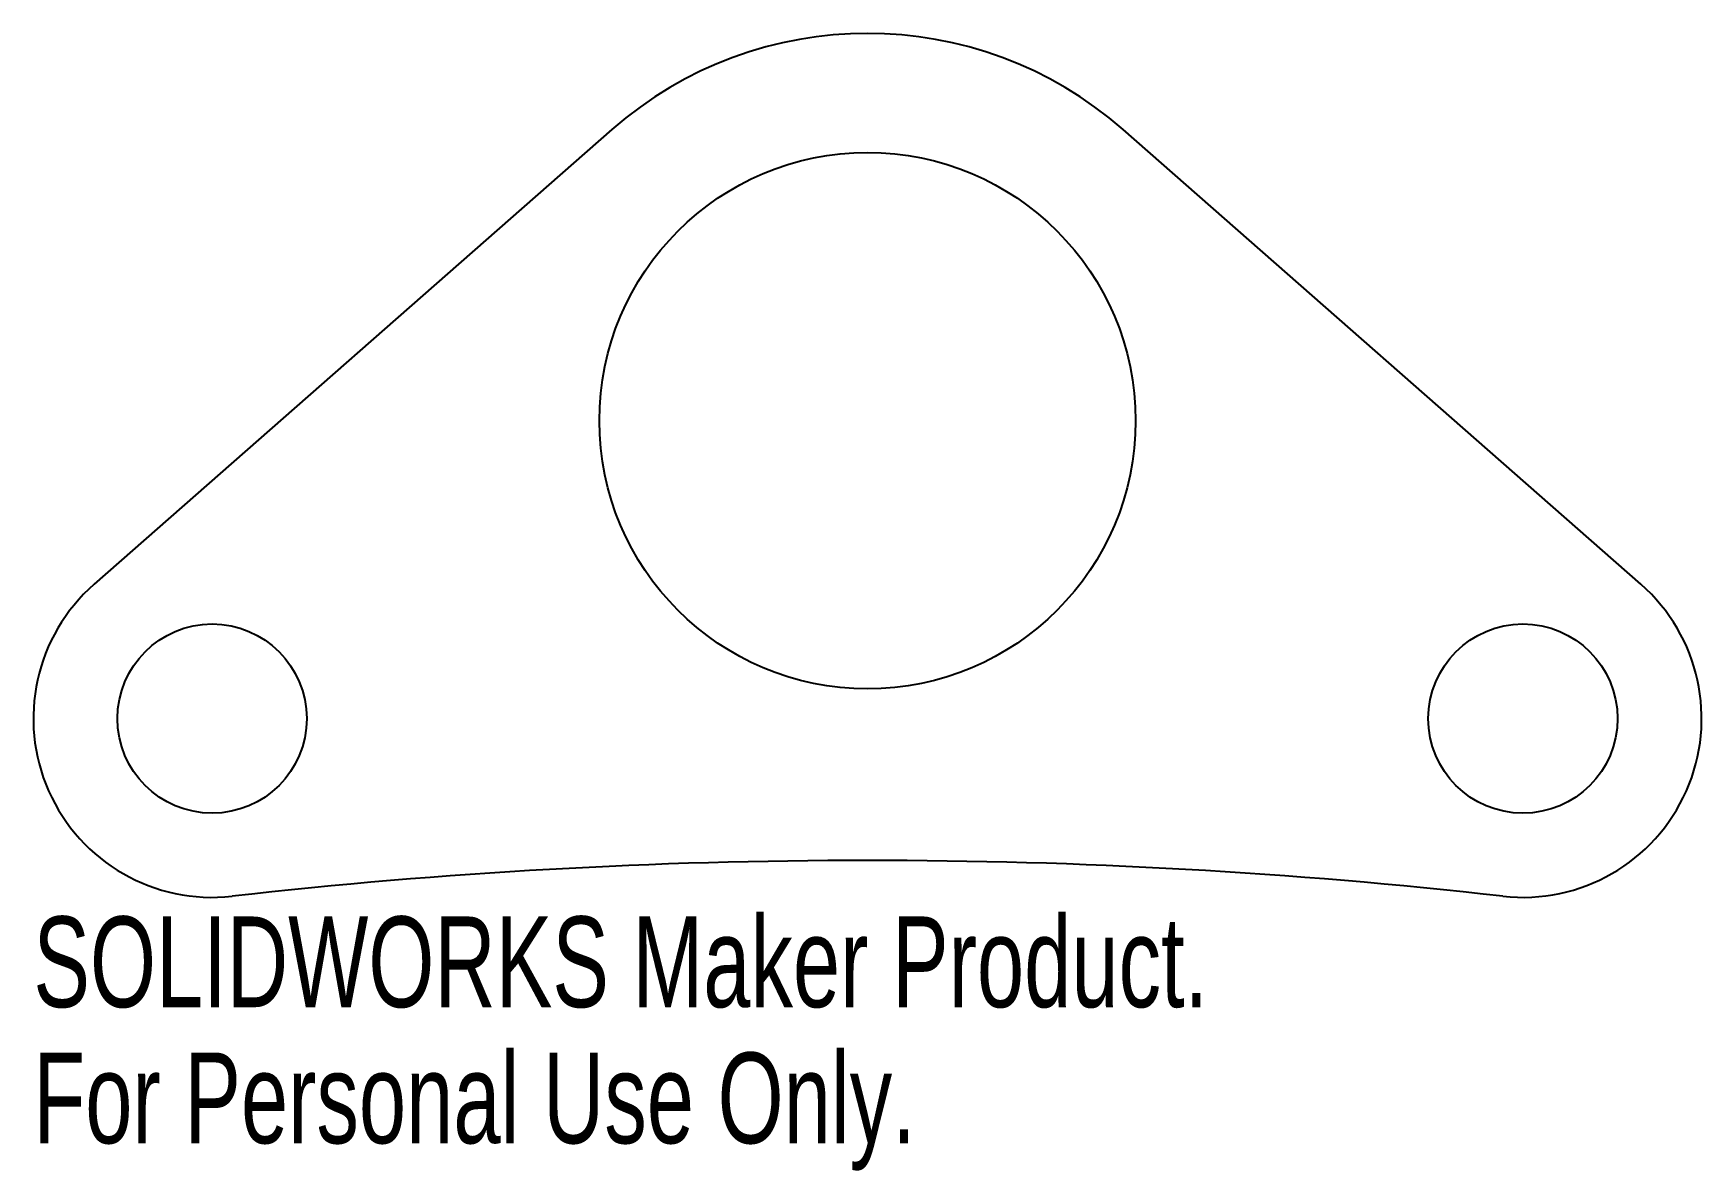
# Model space of a CAD drawing. Header units: inches. Extents: x -1.75 to 1.75, y -1.57 to 0.81.
import ezdxf

# ---------------------------------------------------------------- set-up
doc = ezdxf.new("R2010")
doc.units = ezdxf.units.IN
doc.header["$MEASUREMENT"] = 0
doc.styles.add('SLDTEXTSTYLE0', font='TXT', dxfattribs={"width": 0.7})

msp = doc.modelspace()

# ---------------------------------------------------------------- linework, layer by layer
at = {"color": 7, "linetype": 'Continuous', "lineweight": 25}
for p, q in [((-0.5361, 0.6106), (-1.6224, -0.3432)), ((1.6224, -0.3432), (0.5361, 0.6106))]:
    msp.add_line(p, q, dxfattribs=at)
for centre, radius in [((0, 0), 0.5625), ((-1.375, -0.625), 0.1985), ((1.375, -0.625), 0.1985)]:
    msp.add_circle(centre, radius, dxfattribs=at)
for centre, radius, start, end in [((0, 0), 0.8125, 48.7183, 131.2817), ((-1.375, -0.625), 0.375, 131.2817, 276.4316), ((1.375, -0.625), 0.375, 263.5684, 48.7183), ((0, -12.8227), 11.9, 83.56844, 96.43156)]:
    msp.add_arc(centre, radius, start, end, dxfattribs=at)

# ---------------------------------------------------------------- texts
at = {"color": 7, "linetype": 'Continuous', "char_height": 0.1903, "attachment_point": 1, "style": 'SLDTEXTSTYLE0'}
for s, insert in [('SOLIDWORKS Maker Product.', (-1.75, -1.0401)), ('For Personal Use Only.', (-1.75, -1.3256))]:
    msp.add_mtext(s, dxfattribs=dict(at, insert=insert))

doc.saveas('drawing.dxf')
